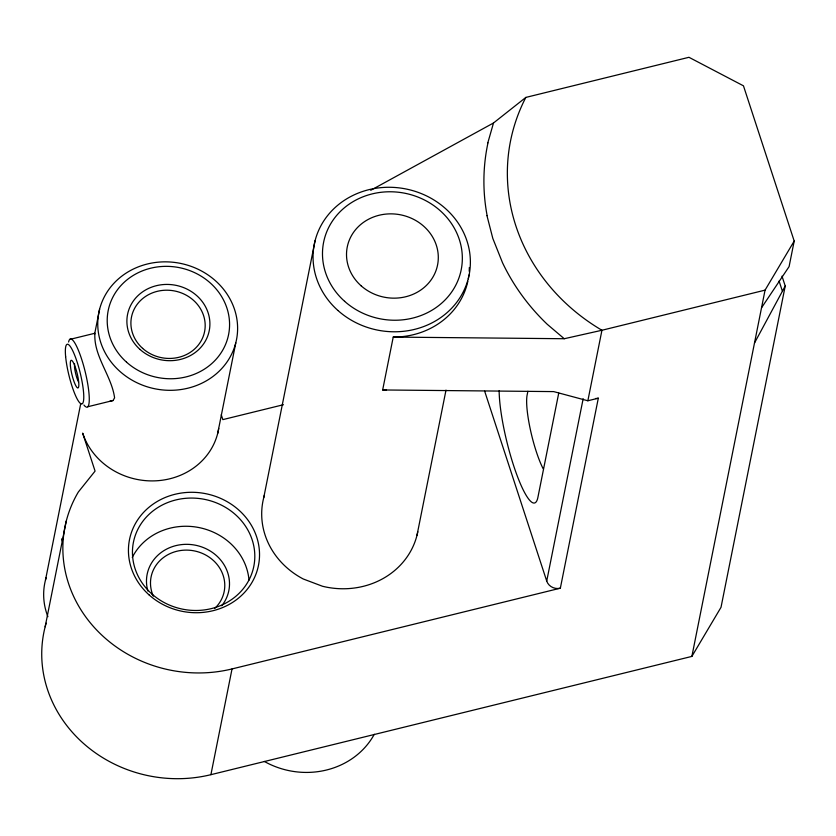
<?xml version="1.0" encoding="UTF-8"?>
<svg xmlns="http://www.w3.org/2000/svg" width="836" height="836" viewBox="0 0 836 836"><rect width="100%" height="100%" fill="white"/><g stroke="black" fill="none" stroke-linecap="round" stroke-linejoin="round"><path stroke-width="1.25" d="M74.54 363.639L74.519 367.15A10.962 2.059 76.2 0 0 78.532 382.01M45.489 580.006L80.758 403.506M94.552 334.463L99.588 309.289M45.154 626.77L66.284 521.016M217.684 433.466L235.783 342.875A70.151 63.985 11.3 0 0 147.397 263.988A70.151 63.985 11.3 0 0 119.882 371.383A70.151 63.985 11.3 0 0 235.783 342.875M263.748 497.608L315.099 240.632M46.147 623.154A131.545 119.976 11.3 0 0 81.729 741.845A131.545 119.976 11.3 0 0 210.902 774.679L232.032 668.936L560.35 588.189L598.315 398.187A10.962 10.001 11.3 0 1 595.504 398.521M598.315 398.187L587.854 400.768L553.683 391.603L382.658 389.963L393.223 337.086A78.929 71.99 11.3 0 0 467.836 281.283M416.976 535.406L446.006 390.119M527.882 391.3L527.108 395.135A43.848 8.214 76.2 0 0 543.087 468.609M558.741 393.056L537.914 497.305A65.772 12.321 76.2 0 1 516.387 473.604A65.772 12.321 76.2 0 1 499.144 390.767M560.35 588.189A10.962 10.001 11.3 0 1 546.723 581.062L583.162 398.709M587.854 400.768L601.941 330.262A196.784 179.489 11.3 0 1 525.844 97.415L688.958 57.297L743.465 85.826L794.2 241.061L789.09 266.611L761.533 307.773M210.902 774.679L691.874 656.406L765.055 290.144L794.2 241.061M781.994 276.141L785.223 285.996L721.019 607.312L691.874 656.406M487.816 142.851L493.501 122.986L525.844 97.415M754.49 343.021L785.223 285.996M87.832 406.724L113.048 400.528L114.595 397.821C111.648 375.772 93.392 356.063 94.907 333.25L69.681 339.447M370.714 190.294L493.501 122.986M393.223 337.086L564.248 338.726L601.941 330.262L765.055 290.144M283.456 404.718L222.846 419.62L221.258 414.771M109.976 401.165L113.048 400.528M564.248 338.726L547.267 324.305A218.551 199.344 11.3 0 1 502.52 262.744L492.812 238.417L486.97 215.678M779.079 281.032L782.308 290.907M484.671 391.196L546.723 581.062M61.53 538.886L62.334 541.331M232.032 668.936A131.545 119.976 11.3 0 1 92.618 625.568A131.545 119.976 11.3 0 1 78.344 491.996L95.074 471.107L82.67 433.132A70.151 63.985 11.3 0 0 154.67 480.867A70.151 63.985 11.3 0 0 218.739 428.44M417.801 531.748A78.929 71.99 11.3 0 1 322.487 586.255L303.269 578.993A78.929 71.99 11.3 0 1 264.416 495.205M47.903 616.696A70.151 63.985 11.3 0 1 46.179 577.54M386.493 389.879A78.929 71.99 11.3 0 1 382.658 389.963M374.288 734.28A78.929 71.99 11.3 0 1 264.343 761.439M153.312 596.162A37.265 33.994 11.3 0 1 168.715 554.268A37.265 33.994 11.3 0 1 216.608 563.83A37.265 33.994 11.3 0 1 214.747 608.43M132.266 557.455A61.383 55.991 11.3 0 1 198.634 527.495A61.383 55.991 11.3 0 1 249.003 580.184M469.32 267.52A78.929 71.99 11.3 0 1 469.205 271.292M468.871 275.075A78.929 71.99 11.3 0 1 468.327 278.816M147.888 591.042A41.654 37.996 11.3 0 1 195.425 545.208A41.654 37.996 11.3 0 1 221.739 605.766M487.137 215.657A218.551 199.344 11.3 0 1 487.973 142.883M85.45 406.609A35.081 6.573 76.2 0 1 83.934 405.011M68.604 342.039A35.081 6.573 76.2 0 1 84.102 367.506A35.081 6.573 76.2 0 1 86.129 407.027M142.642 348.382A37.265 33.994 11.3 0 0 204.214 333.24A37.265 33.994 11.3 0 0 157.262 291.336A37.265 33.994 11.3 0 0 142.642 348.382M337.932 310.49A78.929 71.99 11.3 0 0 468.327 278.419A78.929 71.99 11.3 0 0 368.885 189.678A78.929 71.99 11.3 0 0 337.932 310.49M151.797 593.905A61.383 55.991 11.3 0 0 253.214 568.961A61.383 55.991 11.3 0 0 175.863 499.938A61.383 55.991 11.3 0 0 151.797 593.905M149.163 594.971A65.772 59.993 11.3 0 0 257.822 568.25A65.772 59.993 11.3 0 0 174.954 494.295A65.772 59.993 11.3 0 0 149.163 594.971M344.61 301.305A70.151 63.985 11.3 0 0 460.511 272.797A70.151 63.985 11.3 0 0 372.125 193.91A70.151 63.985 11.3 0 0 344.61 301.305M140.009 349.448A41.654 37.996 11.3 0 0 208.822 332.529A41.654 37.996 11.3 0 0 156.342 285.693A41.654 37.996 11.3 0 0 140.009 349.448M126.56 362.187A61.383 55.991 11.3 0 0 227.977 337.253A61.383 55.991 11.3 0 0 150.637 268.22A61.383 55.991 11.3 0 0 126.56 362.187M65.647 356.763A30.692 5.747 76.2 0 0 81.029 403.809A30.692 5.747 76.2 0 0 77.037 361.779A30.692 5.747 76.2 0 0 65.647 356.763M70.433 366.063A14.254 2.675 76.2 0 0 77.57 387.904A14.254 2.675 76.2 0 0 75.721 368.394A14.254 2.675 76.2 0 0 70.433 366.063M361.037 285.734A46.043 41.988 11.3 0 0 437.103 267.029A46.043 41.988 11.3 0 0 379.095 215.26A46.043 41.988 11.3 0 0 361.037 285.734"/></g></svg>
